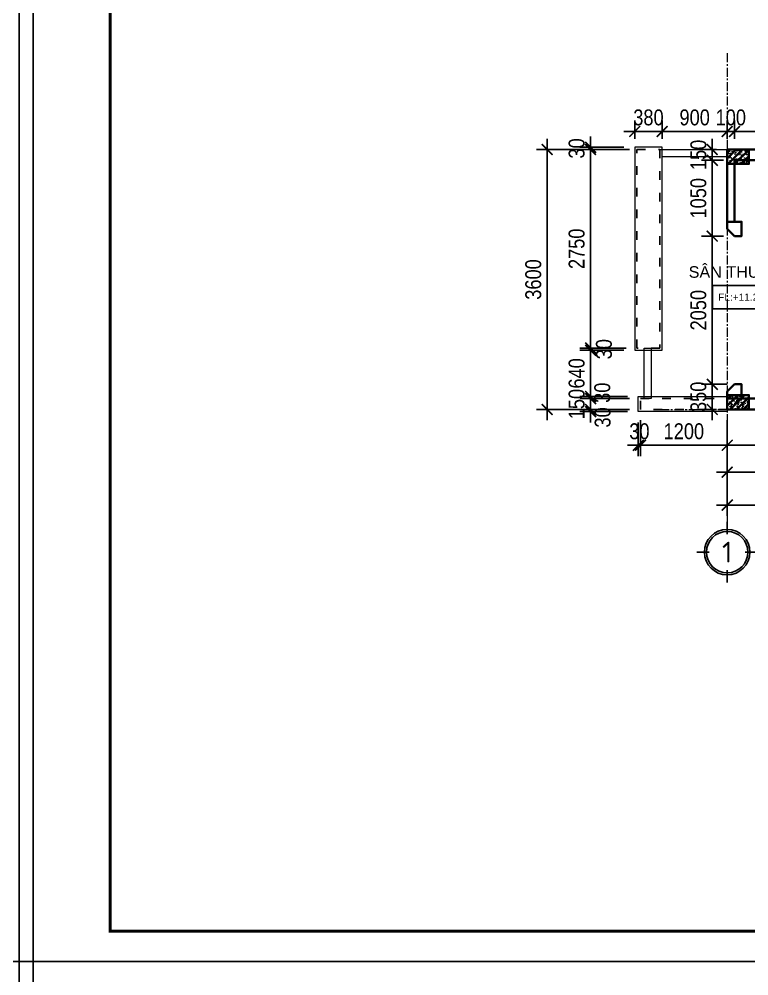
# Model space of a CAD drawing. Header units: inches. Extents: x 236662 to 497023, y -248575 to 81795.
# Drawn here: x 317662 to 327762, y -53507 to -40259 of the extents above; entities that cross this region are included whole.
import ezdxf
from ezdxf.enums import TextEntityAlignment as Align

# ---------------------------------------------------------------- set-up
doc = ezdxf.new("R2010")
doc.units = ezdxf.units.IN
doc.header["$LTSCALE"] = 10
doc.header["$MEASUREMENT"] = 0
doc.linetypes.add('ACAD_ISO03W100', pattern=[30, 12, -18])
doc.linetypes.add('CENTER', pattern=[2, 1.25, -0.25, 0.25, -0.25])
for name, color, linetype in [('01. HP_TEXT', 9, 'Continuous'), ('07. HP_KY HIEU', 43, 'Continuous'), ('08. HP_DIM', 118, 'Continuous'), ('12. HP_NET KHUAT', 25, 'ACAD_ISO03W100'), ('TEXT', 2, 'Continuous')]:
    doc.layers.add(name, color=color, linetype=linetype)
for name, color, linetype, lineweight in [('02. HP_BE TONG', 1, 'Continuous', 35), ('03. HP_TUONG', 2, 'Continuous', 35), ('05. HP_TRUC', 251, 'CENTER', 5), ('06. HP_THAY 1', 134, 'Continuous', 15), ('09_HP_HATCH', 8, 'Continuous', 5)]:
    doc.layers.add(name, color=color, linetype=linetype, lineweight=lineweight)
doc.layers.add('Tpl_Bound', color=1, linetype='Continuous', plot=False)
doc.styles.add('BAOANNOTE', font='Arial.ttf', dxfattribs={"width": 0.8})
doc.styles.add('ISOCP50', font='ISOCPEUR.TTF')
doc.styles.add('TEXT (none)', font='Arial.ttf')
doc.styles.add('text2', font='VHELVCN.TTF')
doc.dimstyles.new('AL-100', dxfattribs={"dimtxt": 220, "dimasz": 150, "dimexe": 150, "dimexo": 150, "dimgap": 80, "dimtad": 1, "dimdec": 0, "dimzin": 9, "dimtxsty": 'text2', "dimblk": 'ARCHTICK', "dimcen": 1, "dimdle": 150, "dimclrd": 256, "dimclre": 256, "dimclrt": 7, "dimadec": 0, "dimazin": 0, "dimtfac": 1, "dimtdec": 0, "dimtix": 1, "dimtmove": 2, "dimatfit": 3, "dimldrblk": 'ARCHTICK', "dimfxl": 1, "dimtolj": 1, "dimtzin": 0, "dimlwd": -1, "dimlwe": -1, "dimarcsym": 0})

# ---------------------------------------------------------------- blocks, each defined once
blk = doc.blocks.new('_ArchTick')
at = {"color": 0, "linetype": 'ByBlock', "const_width": 0.15}
blk.add_lwpolyline([(-0.5, -0.5), (0.5, 0.5)], dxfattribs=at)
blk = doc.blocks.new('*D949')
at = {"layer": '08. HP_DIM', "transparency": 16777216}
for p, q in [((327462, -45814), (327462, -47137)), ((342462, -45814), (342462, -47137)), ((327312, -46987), (342612, -46987))]:
    blk.add_line(p, q, dxfattribs=at)
at = {"layer": 'Defpoints', "color": 0, "transparency": 16777216}
for p in [(327462, -45664), (342462, -45664), (342462, -46987)]:
    blk.add_point(p, dxfattribs=at)
at = {"layer": '08. HP_DIM', "transparency": 16777216, "xscale": 150, "yscale": 150, "zscale": 150, "rotation": 180}
blk.add_blockref('_ArchTick', (327462, -46987), dxfattribs=at)
at = {"layer": '08. HP_DIM', "transparency": 16777216, "xscale": 150, "yscale": 150, "zscale": 150}
blk.add_blockref('_ArchTick', (342462, -46987), dxfattribs=at)
at = {"layer": '08. HP_DIM', "color": 7, "transparency": 16777216, "insert": (334462, -46795), "char_height": 220, "attachment_point": 5, "style": 'text2'}
blk.add_mtext('\\A1;15000', dxfattribs=at)
blk = doc.blocks.new('*D950')
at = {"layer": '08. HP_DIM', "transparency": 16777216}
for p, q in [((326262, -45814), (326262, -46310)), ((327462, -45814), (327462, -46310)), ((327612, -46160), (326112, -46160))]:
    blk.add_line(p, q, dxfattribs=at)
at = {"layer": 'Defpoints', "color": 0, "transparency": 16777216}
for p in [(326262, -45664), (327462, -45664), (326262, -46160)]:
    blk.add_point(p, dxfattribs=at)
at = {"layer": '08. HP_DIM', "transparency": 16777216, "xscale": 150, "yscale": 150, "zscale": 150, "rotation": 180}
blk.add_blockref('_ArchTick', (326262, -46160), dxfattribs=at)
at = {"layer": '08. HP_DIM', "transparency": 16777216, "xscale": 150, "yscale": 150, "zscale": 150}
blk.add_blockref('_ArchTick', (327462, -46160), dxfattribs=at)
at = {"layer": '08. HP_DIM', "color": 7, "transparency": 16777216, "insert": (326862, -45967), "char_height": 220, "attachment_point": 5, "style": 'text2'}
blk.add_mtext('\\A1;1200', dxfattribs=at)
blk = doc.blocks.new('*D952')
at = {"layer": '08. HP_DIM', "transparency": 16777216}
for p, q in [((329062, -45664), (329062, -46310)), ((327462, -45814), (327462, -46310)), ((327312, -46160), (329212, -46160))]:
    blk.add_line(p, q, dxfattribs=at)
at = {"layer": 'Defpoints', "color": 0, "transparency": 16777216}
for p in [(329062, -45514), (327462, -45664), (329062, -46160)]:
    blk.add_point(p, dxfattribs=at)
at = {"layer": '08. HP_DIM', "transparency": 16777216, "xscale": 150, "yscale": 150, "zscale": 150, "rotation": 180}
blk.add_blockref('_ArchTick', (327462, -46160), dxfattribs=at)
at = {"layer": '08. HP_DIM', "transparency": 16777216, "xscale": 150, "yscale": 150, "zscale": 150}
blk.add_blockref('_ArchTick', (329062, -46160), dxfattribs=at)
at = {"layer": '08. HP_DIM', "color": 7, "transparency": 16777216, "insert": (328262, -45967), "char_height": 220, "attachment_point": 5, "style": 'text2'}
blk.add_mtext('\\A1;1600', dxfattribs=at)
blk = doc.blocks.new('grid test1')
at = {"ltscale": 20}
for p, q in [((0, 440), (0, 260)), ((-260, 0), (-440, 0)), ((440, 0), (260, 0)), ((0, -260), (0, -440))]:
    blk.add_line(p, q, dxfattribs=at)
at = {"color": 251, "ltscale": 20, "true_color": 0x636466}
for radius in [330, 300]:
    blk.add_circle((0, 0), radius, dxfattribs=at)
at = {"layer": '01. HP_TEXT', "color": 2, "ltscale": 20, "true_color": 0xf1eb1f, "style": 'ISOCP50'}
blk.add_attdef('GRID', text='', height=300, dxfattribs=at).set_placement((-37, 0), align=Align.MIDDLE_CENTER)
blk = doc.blocks.new('zcsadsdasd3')
at = {"layer": '05. HP_TRUC', "ltscale": 10}
for p, q in [((-15000, 4933), (-15000, -1554)), ((-15930, 3600), (1239, 3600)), ((-15930, 0), (1239, 0))]:
    blk.add_line(p, q, dxfattribs=at)
at = {"layer": '07. HP_KY HIEU', "ltscale": 20}
ref = blk.add_blockref('grid test1', (-15000, -1975), dxfattribs=dict(at, xscale=0.9555000001564621, yscale=0.9555000001564621, zscale=0.9555000001564621))
ref.add_attrib('GRID', '1', dxfattribs={"layer": 'TEXT', "ltscale": 20, "height": 287, "style": 'ISOCP50'}).set_placement((-15000, -1975), align=Align.MIDDLE_CENTER)
blk = doc.blocks.new('*D969')
at = {"layer": '08. HP_DIM', "transparency": 16777216}
for p, q in [((324972, -41914), (324972, -45814)), ((326112, -42064), (324822, -42064)), ((326112, -45664), (324822, -45664))]:
    blk.add_line(p, q, dxfattribs=at)
at = {"layer": 'Defpoints', "color": 0, "transparency": 16777216}
for p in [(326262, -42064, 6), (324972, -45664), (326262, -45664, 6)]:
    blk.add_point(p, dxfattribs=at)
at = {"layer": '08. HP_DIM', "transparency": 16777216, "xscale": 150, "yscale": 150, "zscale": 150}
for p, rotation in [((324972, -42064), 90), ((324972, -45664), 270)]:
    blk.add_blockref('_ArchTick', p, dxfattribs=dict(at, rotation=rotation))
at = {"layer": '08. HP_DIM', "color": 7, "transparency": 16777216, "insert": (324779, -43864), "char_height": 220, "attachment_point": 5, "rotation": 90, "style": 'text2'}
blk.add_mtext('\\A1;3600', dxfattribs=at)
blk = doc.blocks.new('KHUNG TEN A-3')
at = {"layer": '02. HP_BE TONG', "color": 1, "const_width": 0.5}
blk.add_lwpolyline([(15, 5), (415, 5), (415, 292), (15, 292)], close=True, dxfattribs=at)
at = {"layer": '06. HP_THAY 1'}
blk.add_lwpolyline([(0, 297), (420, 297), (420, 0), (0, 0)], close=True, dxfattribs=at)
at = {"layer": 'Defpoints'}
blk.add_lwpolyline([(0, 0), (420, 0), (420, 297), (0, 297)], close=True, dxfattribs=at)
blk = doc.blocks.new('*D901')
at = {"layer": '08. HP_DIM', "transparency": 16777216}
for p, q in [((326262, -45814), (326262, -46310)), ((326232, -45844), (326232, -46310)), ((326232, -46160), (326082, -46160)), ((326262, -46160), (326232, -46160)), ((326262, -46160), (326412, -46160))]:
    blk.add_line(p, q, dxfattribs=at)
at = {"layer": 'Defpoints', "color": 0, "transparency": 16777216}
for p in [(326232, -45694), (326262, -45664), (326232, -46160)]:
    blk.add_point(p, dxfattribs=at)
at = {"layer": '08. HP_DIM', "transparency": 16777216, "xscale": 150, "yscale": 150, "zscale": 150}
blk.add_blockref('_ArchTick', (326232, -46160), dxfattribs=at)
at = {"layer": '08. HP_DIM', "transparency": 16777216, "xscale": 150, "yscale": 150, "zscale": 150, "rotation": 180}
blk.add_blockref('_ArchTick', (326262, -46160), dxfattribs=at)
at = {"layer": '08. HP_DIM', "color": 7, "transparency": 16777216, "insert": (326247, -45967), "char_height": 220, "attachment_point": 5, "style": 'text2'}
blk.add_mtext('\\A1;30', dxfattribs=at)
blk = doc.blocks.new('Level mark - Plan 2')
blk.add_lwpolyline([(12.53, 0.4), (12.53, 3.6), (4.64, 3.6), (4.64, 0.4)], close=True)
at = {"style": 'BAOANNOTE', "flags": 8}
blk.add_attdef('FL%%P0.000', text='', height=2, dxfattribs=at).set_placement((9, 2), align=Align.MIDDLE_CENTER)
blk = doc.blocks.new('*D1333')
at = {"layer": '08. HP_DIM', "transparency": 16777216}
for p, q in [((-15000, -3750), (-15000, -5073)), ((0, -3750), (0, -5073)), ((-15150, -4923), (150, -4923))]:
    blk.add_line(p, q, dxfattribs=at)
at = {"layer": 'Defpoints', "color": 0, "transparency": 16777216}
for p in [(-15000, -3600), (0, -3600), (0, -4923)]:
    blk.add_point(p, dxfattribs=at)
at = {"layer": '08. HP_DIM', "transparency": 16777216, "xscale": 150, "yscale": 150, "zscale": 150, "rotation": 180}
blk.add_blockref('_ArchTick', (-15000, -4923), dxfattribs=at)
at = {"layer": '08. HP_DIM', "transparency": 16777216, "xscale": 150, "yscale": 150, "zscale": 150}
blk.add_blockref('_ArchTick', (0, -4923), dxfattribs=at)
at = {"layer": '08. HP_DIM', "color": 7, "transparency": 16777216, "insert": (-8000, -4731), "char_height": 220, "attachment_point": 5, "style": 'text2'}
blk.add_mtext('\\A1;15000', dxfattribs=at)
blk = doc.blocks.new('*D1334')
at = {"layer": '08. HP_DIM', "transparency": 16777216}
for p, q in [((-15000, -3750), (-15000, -4616)), ((-9550, -3750), (-9550, -4616)), ((-9400, -4466), (-15150, -4466))]:
    blk.add_line(p, q, dxfattribs=at)
at = {"layer": 'Defpoints', "color": 0, "transparency": 16777216}
for p in [(-15000, -3600), (-9550, -3600), (-15000, -4466)]:
    blk.add_point(p, dxfattribs=at)
at = {"layer": '08. HP_DIM', "transparency": 16777216, "xscale": 150, "yscale": 150, "zscale": 150, "rotation": 180}
blk.add_blockref('_ArchTick', (-15000, -4466), dxfattribs=at)
at = {"layer": '08. HP_DIM', "transparency": 16777216, "xscale": 150, "yscale": 150, "zscale": 150}
blk.add_blockref('_ArchTick', (-9550, -4466), dxfattribs=at)
at = {"layer": '08. HP_DIM', "color": 7, "transparency": 16777216, "insert": (-12275, -4274), "char_height": 220, "attachment_point": 5, "style": 'text2'}
blk.add_mtext('\\A1;5450', dxfattribs=at)
blk = doc.blocks.new('COT')
at = {"layer": '09_HP_HATCH'}
h = blk.add_hatch(dxfattribs=at)
h.set_pattern_fill('CHAU-01', color=256, scale=15, pattern_type=2)
h.set_pattern_definition([(50, (-55276.965, -37444.2), (107.58903, -9.41282), [11.25, -123.75]), (355, (-55276.97, -37444.2), (-20.8127, 112.82882), [9, -99]), (100.4514, (-55268, -37444.99), (86.7764, 103.41593), [9.56103, -105.17132]), (46.1842, (-55276.97, -37414.2), (160.08616, -24.82785), [16.875, -185.625]), (96.6356, (-55263.62, -37416.27), (140.1994, 146.11768), [14.34154, -157.75695]), (351.1842, (-55276.97, -37414.2), (140.1993, 146.1178), [13.5, -148.5]), (21, (-55261.965, -37421.7), (89.53606, -60.39283), [11.25, -123.75]), (326, (-55261.97, -37421.7), (36.4973, 108.7725), [9, -99]), (71.4514, (-55254.5, -37426.73), (126.0334, 48.37957), [9.56103, -105.17132]), (37.5, (-55276.965, -37444.2), (1.823978, 49.934078), [0, -97.8, 0, -100.5, 0, -99.375]), (7.5, (-55276.965, -37444.2), (39.46043, 59.161757), [0, -57.3, 0, -95.55, 0, -37.875]), (327.5, (-55310.415, -37444.2), (80.073365, -3.38323), [0, -37.5, 0, -117, 0, -155.25]), (317.5, (-55325.415, -37444.2), (87.477925, 15.01575), [0, -48.75, 0, -77.7, 0, -110.25]), (45, (-55276.965, -37444.2), (-45.07806, 45.07806), []), (45, (-55276.965, -37425.827), (-45.07806, 45.07806), [])])
h.paths.add_polyline_path([(0, -200), (300, -200), (300, 0), (0, 0)])
at = {"layer": '02. HP_BE TONG'}
blk.add_lwpolyline([(0, -200), (300, -200), (300, 0), (0, 0)], close=True, dxfattribs=at)
blk = doc.blocks.new('ádasdwdczxzc')
at = {"layer": '03. HP_TUONG'}
for p in [(-15000, 3600), (-9750, 3600), (-5550, 3600), (-300, 3600), (-15000, 200), (-9750, 200), (-5550, 200), (-300, 200)]:
    blk.add_blockref('COT', p, dxfattribs=at)
blk = doc.blocks.new('*D1089')
at = {"layer": '08. HP_DIM', "transparency": 16777216}
for p, q in [((325572, -45664), (325572, -45514)), ((326112, -45664), (325422, -45664)), ((326082, -45694), (325422, -45694)), ((325572, -45694), (325572, -45664)), ((325572, -45694), (325572, -45844))]:
    blk.add_line(p, q, dxfattribs=at)
at = {"layer": 'Defpoints', "color": 0, "transparency": 16777216}
for p in [(325572, -45664), (326232, -45694, -319), (326262, -45664, -319)]:
    blk.add_point(p, dxfattribs=at)
at = {"layer": '08. HP_DIM', "transparency": 16777216, "xscale": 150, "yscale": 150, "zscale": 150}
for p, rotation in [((325572, -45664), 270), ((325572, -45694), 90)]:
    blk.add_blockref('_ArchTick', p, dxfattribs=dict(at, rotation=rotation))
at = {"layer": '08. HP_DIM', "color": 7, "transparency": 16777216, "insert": (325739, -45774), "char_height": 220, "attachment_point": 5, "rotation": 90, "style": 'text2'}
blk.add_mtext('\\A1;30', dxfattribs=at)
blk = doc.blocks.new('*D1090')
at = {"layer": '08. HP_DIM', "transparency": 16777216}
for p, q in [((325572, -45514), (325572, -45364)), ((326112, -45514), (325422, -45514)), ((325572, -45664), (325572, -45514)), ((326112, -45664), (325422, -45664)), ((325572, -45664), (325572, -45814))]:
    blk.add_line(p, q, dxfattribs=at)
at = {"layer": 'Defpoints', "color": 0, "transparency": 16777216}
for p in [(325572, -45514), (326262, -45514, -319), (326262, -45664, -319)]:
    blk.add_point(p, dxfattribs=at)
at = {"layer": '08. HP_DIM', "transparency": 16777216, "xscale": 150, "yscale": 150, "zscale": 150}
for p, rotation in [((325572, -45514), 270), ((325572, -45664), 90)]:
    blk.add_blockref('_ArchTick', p, dxfattribs=dict(at, rotation=rotation))
at = {"layer": '08. HP_DIM', "color": 7, "transparency": 16777216, "insert": (325379, -45589), "char_height": 220, "attachment_point": 5, "rotation": 90, "style": 'text2'}
blk.add_mtext('\\A1;150', dxfattribs=at)
blk = doc.blocks.new('*D1091')
at = {"layer": '08. HP_DIM', "transparency": 16777216}
for p, q in [((325572, -45484), (325572, -45334)), ((326082, -45484), (325422, -45484)), ((326112, -45514), (325422, -45514)), ((325572, -45514), (325572, -45484)), ((325572, -45514), (325572, -45664))]:
    blk.add_line(p, q, dxfattribs=at)
at = {"layer": 'Defpoints', "color": 0, "transparency": 16777216}
for p in [(325572, -45484), (326232, -45484, -319), (326262, -45514, -319)]:
    blk.add_point(p, dxfattribs=at)
at = {"layer": '08. HP_DIM', "transparency": 16777216, "xscale": 150, "yscale": 150, "zscale": 150}
for p, rotation in [((325572, -45484), 270), ((325572, -45514), 90)]:
    blk.add_blockref('_ArchTick', p, dxfattribs=dict(at, rotation=rotation))
at = {"layer": '08. HP_DIM', "color": 7, "transparency": 16777216, "insert": (325734, -45432), "char_height": 220, "attachment_point": 5, "rotation": 90, "style": 'text2'}
blk.add_mtext('\\A1;30', dxfattribs=at)
blk = doc.blocks.new('*D1092')
at = {"layer": '08. HP_DIM', "transparency": 16777216}
for p, q in [((325572, -45634), (325572, -44694)), ((326032, -44844), (325422, -44844)), ((326082, -45484), (325422, -45484))]:
    blk.add_line(p, q, dxfattribs=at)
at = {"layer": 'Defpoints', "color": 0, "transparency": 16777216}
for p in [(325572, -44844), (326182, -44844, -319), (326232, -45484, -319)]:
    blk.add_point(p, dxfattribs=at)
at = {"layer": '08. HP_DIM', "transparency": 16777216, "xscale": 150, "yscale": 150, "zscale": 150}
for p, rotation in [((325572, -44844), 90), ((325572, -45484), 270)]:
    blk.add_blockref('_ArchTick', p, dxfattribs=dict(at, rotation=rotation))
at = {"layer": '08. HP_DIM', "color": 7, "transparency": 16777216, "insert": (325379, -45164), "char_height": 220, "attachment_point": 5, "rotation": 90, "style": 'text2'}
blk.add_mtext('\\A1;640', dxfattribs=at)
blk = doc.blocks.new('*D1093')
at = {"layer": '08. HP_DIM', "transparency": 16777216}
for p, q in [((325572, -44814), (325572, -44664)), ((326062, -44814), (325422, -44814)), ((326032, -44844), (325422, -44844)), ((325572, -44844), (325572, -44814)), ((325572, -44844), (325572, -44994))]:
    blk.add_line(p, q, dxfattribs=at)
at = {"layer": 'Defpoints', "color": 0, "transparency": 16777216}
for p in [(325572, -44814), (326182, -44844, -319), (326212, -44814, -319)]:
    blk.add_point(p, dxfattribs=at)
at = {"layer": '08. HP_DIM', "transparency": 16777216, "xscale": 150, "yscale": 150, "zscale": 150}
for p, rotation in [((325572, -44814), 270), ((325572, -44844), 90)]:
    blk.add_blockref('_ArchTick', p, dxfattribs=dict(at, rotation=rotation))
at = {"layer": '08. HP_DIM', "color": 7, "transparency": 16777216, "insert": (325757, -44829), "char_height": 220, "attachment_point": 5, "rotation": 90, "style": 'text2'}
blk.add_mtext('\\A1;30', dxfattribs=at)
blk = doc.blocks.new('*D1094')
at = {"layer": '08. HP_DIM', "transparency": 16777216}
for p, q in [((325572, -44964), (325572, -41914)), ((326062, -42064), (325422, -42064)), ((326062, -44814), (325422, -44814))]:
    blk.add_line(p, q, dxfattribs=at)
at = {"layer": 'Defpoints', "color": 0, "transparency": 16777216}
for p in [(325572, -42064), (326212, -42064, -319), (326212, -44814, -319)]:
    blk.add_point(p, dxfattribs=at)
at = {"layer": '08. HP_DIM', "transparency": 16777216, "xscale": 150, "yscale": 150, "zscale": 150}
for p, rotation in [((325572, -42064), 90), ((325572, -44814), 270)]:
    blk.add_blockref('_ArchTick', p, dxfattribs=dict(at, rotation=rotation))
at = {"layer": '08. HP_DIM', "color": 7, "transparency": 16777216, "insert": (325379, -43439), "char_height": 220, "attachment_point": 5, "rotation": 90, "style": 'text2'}
blk.add_mtext('\\A1;2750', dxfattribs=at)
blk = doc.blocks.new('*D1095')
at = {"layer": '08. HP_DIM', "transparency": 16777216}
for p, q in [((325572, -42034), (325572, -41884)), ((326032, -42034), (325422, -42034)), ((326062, -42064), (325422, -42064)), ((325572, -42064), (325572, -42034)), ((325572, -42064), (325572, -42214))]:
    blk.add_line(p, q, dxfattribs=at)
at = {"layer": 'Defpoints', "color": 0, "transparency": 16777216}
for p in [(325572, -42034), (326182, -42034, -319), (326212, -42064, -319)]:
    blk.add_point(p, dxfattribs=at)
at = {"layer": '08. HP_DIM', "transparency": 16777216, "xscale": 150, "yscale": 150, "zscale": 150}
for p, rotation in [((325572, -42034), 270), ((325572, -42064), 90)]:
    blk.add_blockref('_ArchTick', p, dxfattribs=dict(at, rotation=rotation))
at = {"layer": '08. HP_DIM', "color": 7, "transparency": 16777216, "insert": (325379, -42049), "char_height": 220, "attachment_point": 5, "rotation": 90, "style": 'text2'}
blk.add_mtext('\\A1;30', dxfattribs=at)
blk = doc.blocks.new('*D1096')
at = {"layer": '08. HP_DIM', "transparency": 16777216}
for p, q in [((326182, -41914), (326182, -41664)), ((326562, -41914), (326562, -41664)), ((326182, -41814), (326032, -41814)), ((326182, -41814), (326562, -41814)), ((326562, -41814), (326712, -41814))]:
    blk.add_line(p, q, dxfattribs=at)
at = {"layer": 'Defpoints', "color": 0, "transparency": 16777216}
for p in [(326562, -41814), (326182, -42064, -319), (326562, -42064, -319)]:
    blk.add_point(p, dxfattribs=at)
at = {"layer": '08. HP_DIM', "transparency": 16777216, "xscale": 150, "yscale": 150, "zscale": 150}
blk.add_blockref('_ArchTick', (326182, -41814), dxfattribs=at)
at = {"layer": '08. HP_DIM', "transparency": 16777216, "xscale": 150, "yscale": 150, "zscale": 150, "rotation": 180}
blk.add_blockref('_ArchTick', (326562, -41814), dxfattribs=at)
at = {"layer": '08. HP_DIM', "color": 7, "transparency": 16777216, "insert": (326372, -41621), "char_height": 220, "attachment_point": 5, "style": 'text2'}
blk.add_mtext('\\A1;380', dxfattribs=at)
blk = doc.blocks.new('*D1097')
at = {"layer": '08. HP_DIM', "transparency": 16777216}
for p, q in [((326562, -41914), (326562, -41664)), ((327462, -41914), (327462, -41664)), ((326412, -41814), (327612, -41814))]:
    blk.add_line(p, q, dxfattribs=at)
at = {"layer": 'Defpoints', "color": 0, "transparency": 16777216}
for p in [(327462, -41814), (326562, -42064, -319), (327462, -42064, -319)]:
    blk.add_point(p, dxfattribs=at)
at = {"layer": '08. HP_DIM', "transparency": 16777216, "xscale": 150, "yscale": 150, "zscale": 150, "rotation": 180}
blk.add_blockref('_ArchTick', (326562, -41814), dxfattribs=at)
at = {"layer": '08. HP_DIM', "transparency": 16777216, "xscale": 150, "yscale": 150, "zscale": 150}
blk.add_blockref('_ArchTick', (327462, -41814), dxfattribs=at)
at = {"layer": '08. HP_DIM', "color": 7, "transparency": 16777216, "insert": (327012, -41621), "char_height": 220, "attachment_point": 5, "style": 'text2'}
blk.add_mtext('\\A1;900', dxfattribs=at)
blk = doc.blocks.new('*D1098')
at = {"layer": '08. HP_DIM', "transparency": 16777216}
for p, q in [((327462, -41914), (327462, -41664)), ((327562, -41914), (327562, -41664)), ((327462, -41814), (327312, -41814)), ((327462, -41814), (327562, -41814)), ((327562, -41814), (327712, -41814))]:
    blk.add_line(p, q, dxfattribs=at)
at = {"layer": 'Defpoints', "color": 0, "transparency": 16777216}
for p in [(327562, -41814), (327462, -42064, -319), (327562, -42064, -319)]:
    blk.add_point(p, dxfattribs=at)
at = {"layer": '08. HP_DIM', "transparency": 16777216, "xscale": 150, "yscale": 150, "zscale": 150}
blk.add_blockref('_ArchTick', (327462, -41814), dxfattribs=at)
at = {"layer": '08. HP_DIM', "transparency": 16777216, "xscale": 150, "yscale": 150, "zscale": 150, "rotation": 180}
blk.add_blockref('_ArchTick', (327562, -41814), dxfattribs=at)
at = {"layer": '08. HP_DIM', "color": 7, "transparency": 16777216, "insert": (327512, -41621), "char_height": 220, "attachment_point": 5, "style": 'text2'}
blk.add_mtext('\\A1;100', dxfattribs=at)
blk = doc.blocks.new('*D1099')
at = {"layer": '08. HP_DIM', "transparency": 16777216}
for p, q in [((327562, -41914), (327562, -41664)), ((329062, -41914), (329062, -41664)), ((327412, -41814), (329212, -41814))]:
    blk.add_line(p, q, dxfattribs=at)
at = {"layer": 'Defpoints', "color": 0, "transparency": 16777216}
for p in [(329062, -41814), (327562, -42064, -319), (329062, -42064, -319)]:
    blk.add_point(p, dxfattribs=at)
at = {"layer": '08. HP_DIM', "transparency": 16777216, "xscale": 150, "yscale": 150, "zscale": 150, "rotation": 180}
blk.add_blockref('_ArchTick', (327562, -41814), dxfattribs=at)
at = {"layer": '08. HP_DIM', "transparency": 16777216, "xscale": 150, "yscale": 150, "zscale": 150}
blk.add_blockref('_ArchTick', (329062, -41814), dxfattribs=at)
at = {"layer": '08. HP_DIM', "color": 7, "transparency": 16777216, "insert": (328312, -41621), "char_height": 220, "attachment_point": 5, "style": 'text2'}
blk.add_mtext('\\A1;1500', dxfattribs=at)
blk = doc.blocks.new('*D1114')
at = {"layer": '08. HP_DIM', "transparency": 16777216}
for p, q in [((327256, -42064), (327256, -41914)), ((327312, -42064), (327106, -42064)), ((327256, -42064), (327256, -42214)), ((327412, -42214), (327106, -42214)), ((327256, -42214), (327256, -42364))]:
    blk.add_line(p, q, dxfattribs=at)
at = {"layer": 'Defpoints', "color": 0, "transparency": 16777216}
for p in [(327462, -42064, -319), (327256, -42214), (327562, -42214, -319)]:
    blk.add_point(p, dxfattribs=at)
at = {"layer": '08. HP_DIM', "transparency": 16777216, "xscale": 150, "yscale": 150, "zscale": 150}
for p, rotation in [((327256, -42064), 270), ((327256, -42214), 90)]:
    blk.add_blockref('_ArchTick', p, dxfattribs=dict(at, rotation=rotation))
at = {"layer": '08. HP_DIM', "color": 7, "transparency": 16777216, "insert": (327064, -42139), "char_height": 220, "attachment_point": 5, "rotation": 90, "style": 'text2'}
blk.add_mtext('\\A1;150', dxfattribs=at)
blk = doc.blocks.new('*D1115')
at = {"layer": '08. HP_DIM', "transparency": 16777216}
for p, q in [((327256, -42064), (327256, -43414)), ((327412, -42214), (327106, -42214)), ((327412, -43264), (327106, -43264))]:
    blk.add_line(p, q, dxfattribs=at)
at = {"layer": 'Defpoints', "color": 0, "transparency": 16777216}
for p in [(327562, -42214, -319), (327256, -43264), (327562, -43264)]:
    blk.add_point(p, dxfattribs=at)
at = {"layer": '08. HP_DIM', "transparency": 16777216, "xscale": 150, "yscale": 150, "zscale": 150}
for p, rotation in [((327256, -42214), 90), ((327256, -43264), 270)]:
    blk.add_blockref('_ArchTick', p, dxfattribs=dict(at, rotation=rotation))
at = {"layer": '08. HP_DIM', "color": 7, "transparency": 16777216, "insert": (327064, -42739), "char_height": 220, "attachment_point": 5, "rotation": 90, "style": 'text2'}
blk.add_mtext('\\A1;1050', dxfattribs=at)
blk = doc.blocks.new('*D1116')
at = {"layer": '08. HP_DIM', "transparency": 16777216}
for p, q in [((327256, -43114), (327256, -45464)), ((327412, -43264), (327106, -43264)), ((327462, -45314), (327106, -45314))]:
    blk.add_line(p, q, dxfattribs=at)
at = {"layer": 'Defpoints', "color": 0, "transparency": 16777216}
for p in [(327562, -43264), (327256, -45314), (327612, -45314, -319)]:
    blk.add_point(p, dxfattribs=at)
at = {"layer": '08. HP_DIM', "transparency": 16777216, "xscale": 150, "yscale": 150, "zscale": 150}
for p, rotation in [((327256, -43264), 90), ((327256, -45314), 270)]:
    blk.add_blockref('_ArchTick', p, dxfattribs=dict(at, rotation=rotation))
at = {"layer": '08. HP_DIM', "color": 7, "transparency": 16777216, "insert": (327064, -44289), "char_height": 220, "attachment_point": 5, "rotation": 90, "style": 'text2'}
blk.add_mtext('\\A1;2050', dxfattribs=at)
blk = doc.blocks.new('*D1117')
at = {"layer": '08. HP_DIM', "transparency": 16777216}
for p, q in [((327256, -45314), (327256, -45164)), ((327462, -45314), (327106, -45314)), ((327256, -45314), (327256, -45664)), ((327312, -45664), (327106, -45664)), ((327256, -45664), (327256, -45814))]:
    blk.add_line(p, q, dxfattribs=at)
at = {"layer": 'Defpoints', "color": 0, "transparency": 16777216}
for p in [(327612, -45314, -319), (327256, -45664), (327462, -45664, -319)]:
    blk.add_point(p, dxfattribs=at)
at = {"layer": '08. HP_DIM', "transparency": 16777216, "xscale": 150, "yscale": 150, "zscale": 150}
for p, rotation in [((327256, -45314), 270), ((327256, -45664), 90)]:
    blk.add_blockref('_ArchTick', p, dxfattribs=dict(at, rotation=rotation))
at = {"layer": '08. HP_DIM', "color": 7, "transparency": 16777216, "insert": (327064, -45489), "char_height": 220, "attachment_point": 5, "rotation": 90, "style": 'text2'}
blk.add_mtext('\\A1;350', dxfattribs=at)
blk = doc.blocks.new('mb tang 4')
at = {"layer": '03. HP_TUONG'}
for points in [[(-4350, 0), (-15000, 0), (-15000, -1000), (-14900, -1000), (-14900, -150), (-4350, -150)], [(-14900, -1200), (-14800, -1200), (-14800, -1000), (-15000, -1000), (-15000, -1100)], [(-14900, -3250), (-14800, -3250), (-14800, -3450), (-15000, -3450), (-15000, -3350)]]:
    blk.add_lwpolyline(points, close=True, dxfattribs=at)
blk.add_lwpolyline([(-750, -2200), (0, -2200), (0, -3600), (-15000, -3600), (-15000, -3450), (-14850, -3450), (-14850, -3450), (-150, -3450), (-150, -2300), (-750, -2300)], dxfattribs=at)
at = {"layer": '06. HP_THAY 1'}
for points in [[(-15900, 30), (-16280, 30), (-16280, -2780), (-15900, -2780)], [(-15900, 0), (-15000, 0), (-15000, -100), (-15900, -100)], [(-16150, -2750), (-16050, -2750), (-16050, -3450), (-16150, -3450)], [(-16230, -3420), (-15000, -3420), (-15000, -3630), (-16230, -3630)]]:
    blk.add_lwpolyline(points, close=True, dxfattribs=at)
at = {"layer": '12. HP_NET KHUAT'}
for points in [[(-16250, 0), (-15930, 0), (-15930, -2750), (-16250, -2750)], [(-16200, -3450), (-15000, -3450), (-15000, -3600), (-16200, -3600)]]:
    blk.add_lwpolyline(points, close=True, dxfattribs=at)
ref = blk.add_blockref('Level mark - Plan 2', (-15669.3, -2244.6), dxfattribs=dict(xscale=100, yscale=100, zscale=100))
ref.add_attrib('FL%%P0.000', 'FL:+11.250', dxfattribs={"height": 100, "style": 'BAOANNOTE'}).set_placement((-14769.3, -2044.6), align=Align.MIDDLE_CENTER)
at = {"layer": '08. HP_DIM'}
blk.add_blockref('ádasdwdczxzc', (0, -3600), dxfattribs=at)
at = {"layer": '01. HP_TEXT', "style": 'TEXT (none)'}
blk.add_text('SÂN THƯỢNG', height=159.88, dxfattribs=at).set_placement((-15532.8, -1775.8))
at = {"layer": '08. HP_DIM'}
dim = blk.add_linear_dim(base=(0, -4922.9), p1=(-15000, -3600), p2=(0, -3600), dimstyle='AL-100', dxfattribs=at)
dim.commit()
dim.dimension.update_dxf_attribs({"geometry": '*D1333', "text_midpoint": (-8000, -4730.6), "dimtype": 128})
dim = blk.add_linear_dim(base=(-15000, -4466), p1=(-9550, -3600), p2=(-15000, -3600), dimstyle='AL-100', dxfattribs=at)
dim.commit()
dim.dimension.update_dxf_attribs({"geometry": '*D1334', "text_midpoint": (-12275, -4273.6)})

msp = doc.modelspace()

# ---------------------------------------------------------------- linework, layer by layer
at = {"layer": 'Tpl_Bound', "color": 1}
for points in [[(282444.6, -53307.6), (282444.6, -28403.8), (317854, -28403.8), (317854, -53307.6)], [(317662, -53307.6), (317662, -28403.8), (353071.4, -28403.8), (353071.4, -53307.6)], [(282444.6, -78211.3), (282444.6, -53307.6), (317854, -53307.6), (317854, -78211.3)], [(317662, -78211.3), (317662, -53307.6), (353071.4, -53307.6), (353071.4, -78211.3)]]:
    msp.add_lwpolyline(points, close=True, dxfattribs=at)

# ---------------------------------------------------------------- block references
at = {"color": 1, "xscale": 83.85096877510341, "yscale": 83.85096877510341, "zscale": 83.85096877510341}
for p in [(317662, -53307.6, 20.6), (317662, -78211.3, 30.8)]:
    msp.add_blockref('KHUNG TEN A-3', p, dxfattribs=at)
msp.add_blockref('mb tang 4', (342461.9, -42064))
at = {"layer": '08. HP_DIM'}
msp.add_blockref('zcsadsdasd3', (342461.9, -45664), dxfattribs=at)

# ---------------------------------------------------------------- dimensions: what is measured, and where the dimension line sits
for base, p1, p2, picture, middle in [((326561.9, -41813.8, 318.6), (326181.9, -42064), (326561.9, -42064), '*D1096', (326371.9, -41621.4, 318.6)), ((327461.9, -41813.8, 318.6), (326561.9, -42064), (327461.9, -42064), '*D1097', (327011.9, -41621.4, 318.6)), ((327561.9, -41813.8, 318.6), (327461.9, -42064), (327561.9, -42064), '*D1098', (327511.9, -41621.4, 318.6)), ((329061.9, -41813.8, 318.6), (327561.9, -42064), (329061.9, -42064), '*D1099', (328311.9, -41621.4, 318.6)), ((329061.9, -46159.7), (327461.9, -45664), (329061.9, -45514), '*D952', (328261.9, -45967.3)), ((326231.9, -46159.7), (326261.9, -45664), (326231.9, -45694), '*D901', (326246.9, -45967.3)), ((326261.9, -46159.7), (327461.9, -45664), (326261.9, -45664), '*D950', (326861.9, -45967.3))]:
    dim = msp.add_linear_dim(base=base, p1=p1, p2=p2, dimstyle='AL-100', dxfattribs=at)
    dim.commit()
    dim.dimension.update_dxf_attribs({"geometry": picture, "text_midpoint": middle})
for base, p1, p2, picture, middle in [((324971.6, -45664, -6.3), (326261.9, -42064), (326261.9, -45664), '*D969', (324779.3, -43864, -6.3)), ((325571.7, -42034, 318.6), (326211.9, -42064), (326181.9, -42034), '*D1095', (325379.3, -42049, 318.6)), ((325571.7, -42064, 318.6), (326211.9, -44814), (326211.9, -42064), '*D1094', (325379.3, -43439, 318.6)), ((327256.3, -42214, 318.6), (327461.9, -42064), (327561.9, -42214), '*D1114', (327064, -42139, 318.6)), ((327256.3, -43264, 318.6), (327561.9, -42214), (327561.9, -43264, 318.6), '*D1115', (327064, -42739, 318.6)), ((327256.3, -45314, 318.6), (327561.9, -43264, 318.6), (327611.9, -45314), '*D1116', (327064, -44289, 318.6)), ((325571.7, -44844, 318.6), (326231.9, -45484), (326181.9, -44844), '*D1092', (325379.3, -45164, 318.6)), ((327256.3, -45664, 318.6), (327611.9, -45314), (327461.9, -45664), '*D1117', (327064, -45489, 318.6)), ((325571.7, -45514, 318.6), (326261.9, -45664), (326261.9, -45514), '*D1090', (325379.3, -45589, 318.6))]:
    dim = msp.add_linear_dim(base=base, p1=p1, p2=p2, angle=90, dimstyle='AL-100', dxfattribs=at)
    dim.commit()
    dim.dimension.update_dxf_attribs({"geometry": picture, "text_midpoint": middle})
for base, p1, p2, picture, middle in [((325571.7, -44814, 318.6), (326181.9, -44844), (326211.9, -44814), '*D1093', (325756.6, -44829, 318.6)), ((325571.7, -45484, 318.6), (326261.9, -45514), (326231.9, -45484), '*D1091', (325733.7, -45432, 318.6)), ((325571.7, -45664, 318.6), (326231.9, -45694), (326261.9, -45664), '*D1089', (325738.6, -45774.2, 318.6))]:
    dim = msp.add_linear_dim(base=base, p1=p1, p2=p2, angle=90, dimstyle='AL-100', dxfattribs=at)
    dim.commit()
    dim.dimension.update_dxf_attribs({"geometry": picture, "text_midpoint": middle, "dimtype": 160})
dim = msp.add_linear_dim(base=(342461.9, -46986.9), p1=(327461.9, -45664), p2=(342461.9, -45664), dimstyle='AL-100', dxfattribs=at)
dim.commit()
dim.dimension.update_dxf_attribs({"geometry": '*D949', "text_midpoint": (334461.9, -46794.5), "dimtype": 160})

doc.saveas('drawing.dxf')
